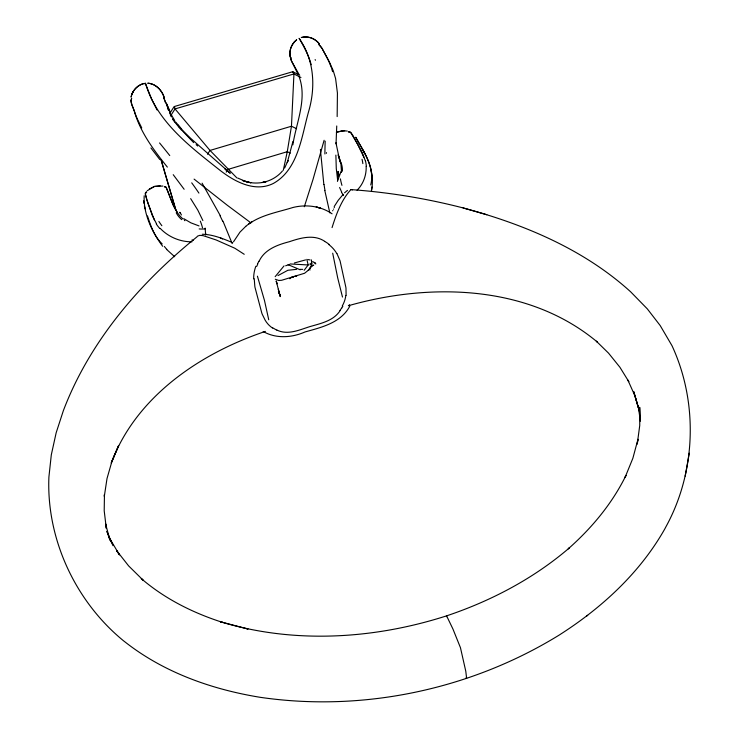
<?xml version="1.0" encoding="UTF-8"?>
<svg xmlns="http://www.w3.org/2000/svg" width="739" height="739" viewBox="0 0 739 739"><rect width="100%" height="100%" fill="white"/><g stroke="black" fill="none" stroke-linecap="round" stroke-linejoin="round"><path stroke-width="1.11" d="M162.682 246.281C152.031 232.157 143.227 213.636 144.188 195.752M254.253 278.797L254.816 286.289A49.716 38.705 -40.6 0 0 255.02 287.453L261.818 313.096A49.153 37.855 -40.1 0 0 262.197 314.158L265.227 320.301A39.222 30.271 -38.1 0 0 272.617 328.098M446.402 616.677L446.596 615.855C491.204 600.89 533.576 578.591 569.381 547.876L568.217 548.855C591.717 528.117 612.141 503.638 625.988 475.399L625.065 477.394L632.861 458.291L637.979 439.271L637.24 444.084L639.743 425.479L639.688 407.309L640.371 419.992M145.306 193.627L146.691 199.197M336.042 143.856L336.744 125.972M290.039 56.432C289.115 50.307 291.582 43.832 296.45 39.989M289.882 54.335L289.9 53.624M244.23 254.29L234.79 248.221L216.139 239.963L203.151 235.639L199.816 235.344L197.683 236.064A14.327 6.374 54.3 0 0 196.934 236.896C139.763 283.166 89.733 341.206 63.369 410.635L56.164 432.777L51.305 454.845L48.903 477.061C46.308 539.221 75.609 601.685 123.644 640.898L125.399 642.246C163.91 672.37 211.095 689.164 258.946 697.108L260.239 697.32C363.348 712.359 471.39 689.422 559.94 634.607L560.836 634.007C602.636 607.125 640.26 572.383 664.869 528.791L665.821 526.972C696.101 472.055 698.327 402.533 672 345.704L660.204 325.576L647.327 308.884L630.626 291.794C583.755 249.209 523.84 224.194 463.316 207.992L463.076 207.918C426.338 198.449 388.769 192.279 350.923 189.6C341.427 199.826 336.217 214.301 332.06 227.612M205.544 233.265L205.128 228.083M337.16 116.596L337.427 93.049L335.589 78.519L333.243 70.685L329.409 62.021L321.465 47.379L318.851 44.469L322.204 48.654M371.985 186.967L371.421 191.013C374.461 176.344 369.916 161.481 362.221 149.01M341.483 171.42L340.891 163.236L338.231 155.208M341.418 172.51L341.455 171.965M346.101 295.397L345.991 288.386A49.19 39.37 -5.4 0 0 345.843 287.259L340.189 261.394A49.744 40.257 -5.1 0 0 339.848 260.276L336.929 253.551M311.202 259.768L312.024 263.814L311.23 266.696A8.24 6.753 -16.5 0 1 311.729 266.289L311.96 266.086M360.974 146.682L355.699 137.232C363.727 151.689 375.264 167.42 370.738 184.953M311.193 265.181L311.664 261.043M337.732 177.397L338.25 171.439L338.545 174.321L338.065 171.725M685.182 476.119L689.293 453.155M341.039 171.485L337.427 181.406M131.154 96.966C132.253 90.5 137.611 85.133 143.893 83.507M283.277 170.339L287.268 151.698L291.462 126.23L293.946 73.946L292.773 71.701L174.136 106.582L169.822 113.335M290.815 57.402L291.184 60.386L298.27 74.722M131.099 96.994C132.42 90.537 137.639 84.791 144.179 83.479M292.847 144.862C296.228 122.656 307.442 98.952 299.101 76.671M292.949 141.408L287.286 162.478L288.081 160.465L284.644 167.993M324.116 140.281L313.022 179.42L304.311 206.744M256.738 266.391L257.708 264.091M131.865 94.269L133.205 91.654L132.207 93.604M259.084 261.31C264.516 249.422 277.624 244.757 289.374 241.708C300.579 237.903 313.983 234.069 324.689 241.33M342.831 306.269L341.723 308.2M233.542 241.736L239.972 232.12L245.754 226.356M334.194 206.569L338.222 200.297L342.711 194.967M310.223 267.878L310.251 267.832A5.847 4.757 -17.3 0 1 311.036 266.908M349.861 306.029C341.076 322.814 321.751 327.266 305.041 331.95C291.813 337.778 276.072 338.887 263.195 331.497M170.709 115.681L175.032 108.919L293.946 73.946L300.939 77.493M292.468 72.163L292.773 71.701L299.748 75.258M207.474 154.248L210.005 150.433L291.462 126.23L296.579 128.697M226.208 172.141L228.102 169.37L287.268 151.698L290.353 153.13M311.073 266.557L309.521 268.608M340.189 310.519C333.529 320.994 320.634 323.442 309.595 326.703C299.221 330 287.591 335.349 276.922 330.065M308.311 270.197L309.429 268.719M308.228 270.317L304.597 273.245L281.642 280.284L278.732 280.469L275.296 279.24M304.154 270.308L308.163 264.968L306.842 259.352M131.588 98.518C129.501 103.321 134.221 108.439 134.895 113.178C141.223 133.519 154.192 150.691 167.347 167.097M131.662 98.416L130.905 100.707L131.865 104.448M293.743 42.723L294.187 42.178M275.157 276.672L284.044 265.892M349.048 305.253L349.492 304.764M282.446 170.995C277.374 177.064 270.095 181.027 262.363 182.524L266.483 181.498C258.641 183.872 250.05 183.503 242.447 180.445L250.863 182.773L246.447 181.776L237.782 178.09M357.066 190.228C363.329 184.057 366.526 175.125 366.156 166.386M344.559 192.814L347.45 190.413M147.218 190.727L154.46 186.431L162.903 186.043M296.662 39.814C291.406 43.897 288.579 51.259 290.409 57.753M245.533 226.531C258.844 215.215 276.728 212.555 292.903 207.502C306.066 204.176 320.781 205.996 332.07 213.811M290.649 277.882L291.018 277.624A6.088 4.97 -23.5 0 1 292.93 276.691A6.088 4.979 -23.5 0 1 295 276.404L295.434 276.414M586.646 616.077L587.717 615.328M251.944 221.829L248.655 224.065M277.984 275.582L287.859 270.28L296.598 269.338M312.819 265.504L313.068 265.347A14.281 11.87 -15.6 0 1 313.789 264.996M149.324 188.972L154.46 186.459L160.178 185.738M146.969 200.038L145.334 194.32L146.165 192.269A8.443 3.048 32.7 0 1 146.331 192.214L146.368 192.195M336.393 132.42L341.945 130.821L347.265 131.025M285.642 265.791L289.272 264.562M265.393 331.395C200.232 353.27 136.207 396.39 111.229 463.048L118.628 445.562L111.801 461.82L107.016 478.521L104.319 496.322L104.458 494.474L104.208 510.806L106.305 528.32L105.566 523.822L109.945 540.181L106.896 531.323L112.975 545.687M337.677 131.838L344.679 130.692M294.334 262.982L305.567 259.906M301.272 37.541C307.914 35.62 315.488 38.567 319.488 44.137M348.355 305.734C430.661 282.289 528.865 284.838 597.232 341.981L596.327 341.178L608.53 353.131L619.882 367.218L628.815 381.666L627.882 380.105L634.94 395.873L639.503 411.466L633.729 391.624L638.533 408.242L640.399 421.258M301.595 37.458C308.145 35.712 315.313 38.576 319.34 43.924M147.717 83.193C155.92 83.618 162.423 90.666 164.363 98.333M348.632 131.847A8.314 3.834 -63.7 0 0 348.328 131.921L348.328 131.912A8.286 3.852 -64.2 0 1 348.586 131.856L350.776 132.484L352.642 135.052L362.35 152.936L365.445 161.148M146.655 192.131L146.691 192.122A8.72 3.178 33.4 0 0 146.368 192.205A8.397 3.048 33.2 0 0 146.137 192.288M164.668 186.764L164.621 186.764A8.268 3.215 -66.7 0 0 164.363 186.819L164.409 186.81A8.305 3.224 -66.7 0 1 164.621 186.764L164.714 186.755A9.958 3.88 -66.8 0 1 166.146 187.438L173.249 205.248L177.369 212.49M350.923 189.6L351.662 189.581A14.198 4.314 -89.3 0 1 352.392 189.951M202.237 234.254C212.887 234.42 223.049 238.697 232.757 242.725M192.02 241.81C180.159 241.939 168.353 236.97 160.187 228.342M299.96 269.365L302.722 269.375M290.085 263.943L308.163 264.968M307.987 259.583L309.817 259.906M148.142 83.211C155.957 83.923 161.97 90.407 164.261 97.603M111.709 542.86L110 538.962L119.469 554.887L116.614 550.61L128.604 565.871L143.061 580.124L141.269 578.582C164.742 598.766 192.805 612.807 222.153 622.256L220.49 621.776C294.039 644.094 373.934 639.189 446.596 615.855L452.942 629.028L460.462 647.715L465.773 671.197L466.642 678.457L465.995 677.885M246.558 628.667L248.027 629.046L220.49 621.776M199.031 225.931L190.874 222.836L183.882 218.735M463.076 207.918L486.807 214.726M288.081 264.654L300.219 269.809M220.601 238.013L222.55 238.946M193.128 240.517L192.029 239.916M312.874 261.588L315.812 263.906L314.768 262.336M272.811 327.876L274.603 328.92A44.626 33.929 -30.8 0 0 276.866 330.139M250.937 222.873L227.233 205.211L194.08 179.106M174.496 106.85L175.032 108.919L210.005 150.433L236.859 177.887M174.69 256.738L166.608 249.431M329.077 244.35L327.174 242.937A45.153 37.763 -14.6 0 0 324.633 241.404M229.432 172.566L225.044 169.083L230.263 173.24L190.764 138.424L183.364 131.163L175.827 122.212M184.39 220.287L184.87 220.712M196.149 144.641L197.655 146.026M183.06 219.058C173.554 210.948 171.097 198.218 166.164 187.401A10.161 3.935 -66.5 0 0 164.723 186.718M182.561 130.96L193.664 142.645M162.192 243.916C154.303 236.498 150.747 225.968 147.495 215.945M179.272 127.598L181.748 130.415M179.263 127.625L172.723 119.422M177.905 124.956L181.009 128.66M159.753 159.495L150.922 147.957M173.222 174.69L184.14 189.267M173.979 120.475L175.448 122.665M190.671 198.634L197.821 210.153L202.874 220.527M156.585 223.908L152.446 215.899L146.932 199.936M172.741 118.406L173.563 119.783M202.089 183.161L220.333 215.714M171.457 115.016L174.709 120.577M322.592 49.337L327.7 58.972A284.875 114.554 -70.9 0 1 329.733 63.517L331.238 67.341M341.704 192.158L339.607 187.521M180.076 212.509L181.452 214.957M141.759 127.902L137.796 119.977A282.474 81.983 38.7 0 1 135.847 115.349L132.115 105.187M157.065 109.982L151.643 99.165L145.306 83.258A10.466 1.136 82.1 0 1 145.611 83.581C156.613 121.529 189.877 146.414 219.483 169.887C234.198 181.452 254.77 192.759 273.365 183.438C298.427 169.416 301.558 136.392 308.662 111.395C315.719 87.202 314.251 60.524 299.858 39.481C298.528 37.319 299.812 39.389 300.403 40.46C304.727 48.174 308.884 56.099 311.184 64.69M364.872 153.73L360.928 146.433M298.962 74.325L291.656 61.254L290.723 58.436A9.007 4.48 -24.6 0 1 290.806 57.522M170.219 114.582L171.439 116.947M154.433 220.065L148.474 204.629M169.785 112.54L170.691 114.471M222.984 221.164L232.175 243.584M179.799 212.259L180.381 213.525M338.203 154.802L341.122 163.328M278.815 292.164L278.418 291.249L279.915 295.267L278.289 289.189M168.123 108.725L168.926 110.619M166.229 102.878L170.053 111.949L166.774 104.181M166.007 103.423L163.781 97.76L164.344 99.322M363.828 157.204L357.602 144.17L350.582 132.336A10.05 4.665 -64.2 0 0 348.753 131.801M167.457 107.478L168.575 110.582M257.421 276.164L264.479 300.468L268.737 319.756M166.395 104.411L167.106 106.453M164.464 99.654L164.945 101.086M165.203 101.853L165.462 102.638M148.4 204.426L147.209 200.796M331.719 68.718L332.596 71.665M342.48 297.041L337.723 277.993L332.698 253.191M161.12 159.698L176.039 210.486M160.926 159.495L175.189 208.019M144.345 205.876L145.204 208.841M329.843 212.897L324.781 190.477M279.351 293.254L280.238 296.616L278.815 291.231L279.665 294.519M279.12 292.395L276.21 280.968L276.959 283.868L276.423 281.716M292.93 276.709L293.134 277.513M335.949 142.71L339.949 161.896M338.416 173.489L338.748 175.319L338.434 172.455L338.499 176.141M337.621 179.947L336.282 168.557L335.875 155.125M323.848 184.547L320.393 149.398M371.19 169.887L371.772 176.815M143.625 200.823L143.809 203.243M315.137 59.582A110.277 29.902 -83.9 0 1 315.405 60.256M324.975 190.431A228.794 219.594 -50.2 0 1 324.042 184.51M365.491 161.13A100.984 52.044 -20 0 1 366.332 166.34M343.543 195.373A18.161 8.221 -88.4 0 1 343.229 195.207M343.339 194.662A12.766 5.265 81 0 1 341.612 192.528M341.945 185.36A31.509 15.417 83.3 0 1 340.402 178.875M324.911 153.998A176.538 88.56 88.3 0 1 325.197 141.167M326.49 152.603A152.557 0.739 -87.3 0 1 326.453 153.324M341.215 163.301A72.126 36.839 -17.6 0 1 342.416 171.199M289.827 278.742A21.32 17.56 -23.2 0 1 290.76 278.012M295.489 276.21A21.339 17.884 -26.3 0 1 296.653 276.321M311.978 266.105A10.669 8.794 -16.1 0 1 312.837 265.523M309.955 270.114A3.871 3.132 -18 0 1 309.826 269.19A3.556 2.882 -17.9 0 1 310.084 268.072M362.036 159.291A87.091 38.095 -61.3 0 1 362.858 163.615M310.066 264.904A41.615 11.685 88.8 0 1 310.232 263.463M166.802 249.329A100.901 59.268 -20.3 0 1 164.372 246.457M161.869 225.728A87.664 29.699 29.9 0 1 158.885 221.46M145.343 193.646A10.069 3.649 33.1 0 1 146.063 192.288M220.037 215.834A235.63 219.474 34.3 0 1 222.698 221.275M159.772 228.48A101.151 50.723 -8.3 0 1 156.289 223.991M205.756 233.432A12.886 7.076 64.5 0 1 205.534 234.993M200.306 221.118A31.842 19.648 61.9 0 1 202.504 227.815M191.715 182.847A179.983 110.989 56.1 0 1 198.911 193.101M159.559 142.941A154.118 20.165 53.5 0 1 169.758 155.569M181.665 219.631A72.283 36.322 -10.7 0 1 176.224 212.795M205.072 228.841A73.124 46.224 82.1 0 1 199.179 228.933M332.679 210.827A31.306 10.466 -79 0 1 332.846 210.486M333.474 209.211A32.331 10.558 -78.6 0 1 333.585 209.008M334.231 207.659A31.14 9.801 -77.9 0 1 334.361 207.428M257.523 264.054A45.153 37.375 -32.5 0 1 258.89 261.246M253.68 278.908A39.767 32.396 -34.3 0 1 255.842 266.262M341.538 308.145A44.626 34.327 -15.4 0 1 339.995 310.445M345.834 295.397A39.195 30.632 -13.3 0 1 342.212 306.085M328.837 244.554A39.749 32.322 -7.3 0 1 336.808 253.597M299.064 38.345L299.064 38.373M145.029 83.849L145.13 83.424A8.064 0.878 82.1 0 1 145.232 83.276L145.25 83.267A7.926 0.868 81.9 0 0 145.121 83.442L145.038 83.793M319.839 207.964L316.172 206.994L320.412 208.13L319.839 207.964"/></g></svg>
